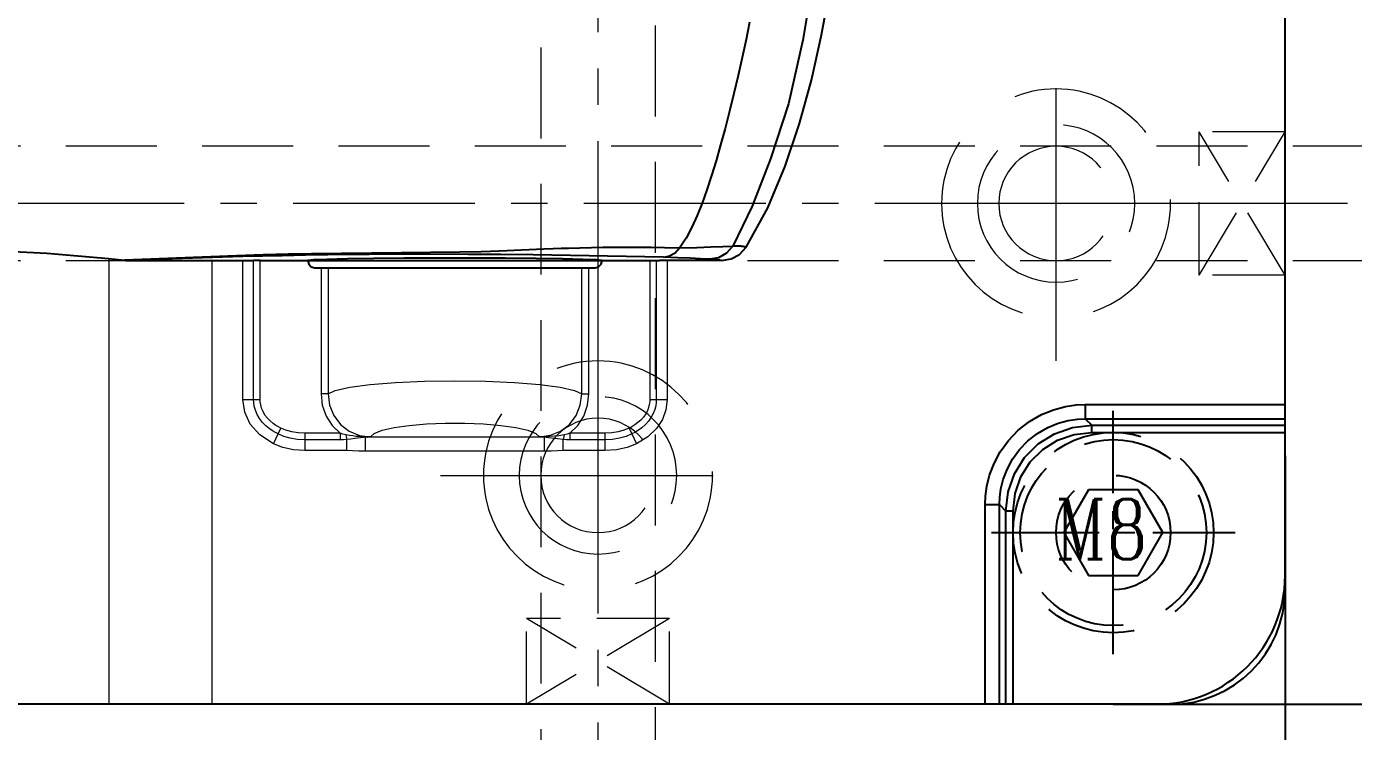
# Model space of a CAD drawing. Header units: inches. Extents: x 157915 to 159347, y -49911 to -48898.
# Drawn here: x 159090.2 to 159182.9, y -49338.8 to -49289.5 of the extents above; entities that cross this region are included whole.
import ezdxf

# ---------------------------------------------------------------- set-up
doc = ezdxf.new("R2010")
doc.units = ezdxf.units.IN
doc.header["$LTSCALE"] = 2
doc.header["$MEASUREMENT"] = 0
doc.header["$PDMODE"] = 3
doc.header["$PDSIZE"] = 0.3125
for name, pattern in [('CENTER', [50.8, 31.75, -6.35, 6.35, -6.35]), ('CENTER2', [1.125, 0.75, -0.125, 0.125, -0.125]), ('HIDDEN', [9.525, 6.35, -3.175])]:
    doc.linetypes.add(name, pattern=pattern)
doc.layers.get('Defpoints').update_dxf_attribs({"linetype": 'CONTINUOUS'})
doc.layers.add('CAV-COR', color=1, linetype='CONTINUOUS')
doc.layers.add('SCREW', color=52, linetype='HIDDEN')
for name, color, linetype, lineweight in [('dim', 3, 'CONTINUOUS', 15), ('PRODUCT', 1, 'CONTINUOUS', 15), ('WR', 122, 'HIDDEN', 18), ('枕位', 135, 'CONTINUOUS', 15)]:
    doc.layers.add(name, color=color, linetype=linetype, lineweight=lineweight)
doc.styles.add('ROMANC', font='romanc', dxfattribs={"width": 0.6, "height": 1})
doc.styles.get("Standard").update_dxf_attribs({"font": 'txt.shx', "width": 0.67})
doc.dimstyles.new('2.00', dxfattribs={"dimtxt": 5, "dimasz": 4, "dimexe": 0.666, "dimexo": 0.626, "dimgap": 1, "dimtad": 0, "dimzin": 0, "dimdsep": 46, "dimtxsty": 'Standard', "dimcen": 0.09, "dimclrd": 3, "dimclre": 3, "dimclrt": 7, "dimazin": 0, "dimtfac": 1, "dimtofl": 0, "dimtmove": 0, "dimatfit": 0, "dimfxl": 0, "dimtolj": 1, "dimtzin": 0, "dimarcsym": 0})

# ---------------------------------------------------------------- blocks, each defined once
blk = doc.blocks.new('*D35392')
at = {"layer": 'Defpoints', "color": 0}
for p in [(159253.104, -49176.868), (159261.163, -49176.868), (159165.473, -49336.868)]:
    blk.add_point(p, dxfattribs=at)
at = {"layer": 'dim', "color": 3, "linetype": 'ByBlock', "lineweight": -2}
for p, q in [((159253.73, -49176.868), (159261.829, -49176.868)), ((159261.163, -49180.868), (159261.163, -49248.889)), ((159261.163, -49332.868), (159261.163, -49264.847)), ((159166.099, -49336.868), (159261.829, -49336.868))]:
    blk.add_line(p, q, dxfattribs=at)
at = {"layer": 'dim', "color": 3, "linetype": 'ByBlock'}
for points in [[(159261.83, -49180.868), (159260.497, -49180.868), (159261.163, -49176.868)], [(159260.497, -49332.868), (159261.83, -49332.868), (159261.163, -49336.868)]]:
    blk.add_solid(points, dxfattribs=at)
at = {"layer": 'dim', "color": 7, "linetype": 'ByBlock', "insert": (159261.163, -49256.868), "char_height": 5, "attachment_point": 5, "rotation": 90}
blk.add_mtext('\\A1;160.00', dxfattribs=at)
blk = doc.blocks.new('*D35395')
at = {"layer": 'Defpoints', "color": 0}
for p in [(158978.104, -49313.238), (159178.104, -49318.867), (158978.104, -49417.937)]:
    blk.add_point(p, dxfattribs=at)
at = {"layer": 'dim', "color": 3, "linetype": 'ByBlock', "lineweight": -2}
for p, q in [((158978.104, -49313.864), (158978.104, -49418.603)), ((159178.104, -49319.493), (159178.104, -49418.603)), ((158982.104, -49417.937), (159069.846, -49417.937)), ((159174.104, -49417.937), (159086.362, -49417.937))]:
    blk.add_line(p, q, dxfattribs=at)
at = {"layer": 'dim', "color": 3, "linetype": 'ByBlock'}
for points in [[(158982.104, -49417.271), (158982.104, -49418.604), (158978.104, -49417.937)], [(159174.104, -49418.604), (159174.104, -49417.271), (159178.104, -49417.937)]]:
    blk.add_solid(points, dxfattribs=at)
at = {"layer": 'dim', "color": 7, "linetype": 'ByBlock', "insert": (159078.104, -49417.937), "char_height": 5, "attachment_point": 5}
blk.add_mtext('\\A1;200.00', dxfattribs=at)
blk = doc.blocks.new('20160804.135220')
at = {"layer": 'SCREW', "linetype": 'CENTER2', "ltscale": 5}
for p, q in [((0, -8.5), (0, 8.5)), ((-8.5, 0), (8.5, 0))]:
    blk.add_line(p, q, dxfattribs=at)
at = {"layer": 'SCREW'}
blk.add_lwpolyline([(-1.732, 3), (-3.464, 0), (-1.732, -3), (1.732, -3), (3.464, 0), (1.732, 3)], close=True, dxfattribs=at)
at = {"layer": 'SCREW', "ltscale": 0.5}
for radius in [7, 6.5, 4]:
    blk.add_circle((0, 0), radius, dxfattribs=at)
at = {"layer": 'dim', "style": 'ROMANC', "width": 0.8}
blk.add_text('M8', height=4.1865, dxfattribs=at).set_placement((-4.071, -1.858))
blk = doc.blocks.new('20160525.184840')
at = {"layer": 'WR', "linetype": 'CENTER', "ltscale": 0.3}
for p, q in [((0, -11), (0, 11)), ((11, 0), (-11, 0))]:
    blk.add_line(p, q, dxfattribs=at)
at = {"layer": 'WR', "linetype": 'HIDDEN', "ltscale": 0.8}
for radius in [8, 5.5, 4]:
    blk.add_circle((0, 0), radius, dxfattribs=at)

msp = doc.modelspace()

# ---------------------------------------------------------------- linework, layer by layer
at = {"layer": 'CAV-COR', "linetype": 'ByBlock'}
for p, q in [((159178.104, -49328.868), (159178.104, -49176.868)), ((159140.867, -49302.055), (159139.522, -49304.854)), ((159121.947, -49305.242), (159120.426, -49305.272)), ((159139.509, -49304.871), (159139.073, -49305.35)), ((159139.992, -49305.426), (159140.46, -49304.912)), ((159095.925, -49305.714), (159097.032, -49305.835)), ((159097.656, -49305.805), (159097.032, -49305.835)), ((159097.86, -49305.819), (159097.226, -49305.846)), ((159104.857, -49305.517), (159097.656, -49305.805)), ((159099.669, -49305.755), (159097.86, -49305.819)), ((159105.286, -49305.585), (159099.669, -49305.755)), ((159108.03, -49305.517), (159105.286, -49305.585)), ((159106.502, -49305.852), (159109.826, -49305.852)), ((159109.671, -49305.484), (159108.03, -49305.517)), ((159110.085, -49305.389), (159108.452, -49305.415)), ((159111.239, -49305.46), (159109.671, -49305.484)), ((159109.826, -49305.857), (159110.186, -49305.862)), ((159114.121, -49305.434), (159111.239, -49305.46)), ((159117.592, -49305.421), (159114.121, -49305.434)), ((159121.042, -49305.427), (159117.592, -49305.421)), ((159123.305, -49305.441), (159121.042, -49305.427)), ((159125.573, -49305.468), (159123.305, -49305.441)), ((159134.669, -49305.632), (159125.573, -49305.468)), ((159138.512, -49305.66), (159137.884, -49305.768)), ((159138, -49305.777), (159137.885, -49305.768)), ((159139.073, -49305.35), (159138.512, -49305.66)), ((159138.739, -49305.862), (159138.739, -49305.86)), ((159110.33, -49306.364), (159129.896, -49306.364)), ((159164.145, -49315.919), (159178.104, -49315.919)), ((159164.145, -49315.919), (159164.145, -49316.918)), ((159164.145, -49316.918), (159178.104, -49316.918)), ((159164.145, -49316.918), (159164.595, -49317.367)), ((159164.595, -49317.367), (159178.104, -49317.367)), ((159164.595, -49317.867), (159164.595, -49317.367)), ((159164.595, -49317.867), (159178.104, -49317.867)), ((159157.155, -49322.909), (159158.154, -49322.909)), ((159157.155, -49336.868), (159157.155, -49322.909)), ((159158.154, -49322.909), (159158.603, -49323.359)), ((159158.154, -49336.868), (159158.154, -49322.909)), ((159159.103, -49323.359), (159158.603, -49323.359)), ((159158.603, -49336.868), (159158.603, -49323.359)), ((159159.103, -49336.868), (159159.103, -49323.359)), ((159170.104, -49336.868), (158986.104, -49336.868))]:
    msp.add_line(p, q, dxfattribs=at)
for points in [[(159146.101, -49279.741), (159145.26, -49285.415), (159144.419, -49290.455), (159143.401, -49294.899), (159142.162, -49298.741), (159140.867, -49302.055)], [(159140.46, -49304.912), (159141.959, -49302.182), (159143.184, -49299.272), (159144.191, -49296.286), (159145.017, -49293.258), (159145.696, -49290.205), (159146.269, -49287.098), (159146.767, -49283.901), (159147.21, -49280.566)], [(159140.696, -49289.198), (159140.45, -49290.42), (159140.185, -49291.663), (159139.903, -49292.923), (159139.604, -49294.187), (159139.298, -49295.424), (159138.986, -49296.623), (159138.671, -49297.782), (159138.355, -49298.883), (159138.04, -49299.923), (159137.719, -49300.908), (159137.387, -49301.837), (159137.04, -49302.708), (159136.666, -49303.523), (159136.254, -49304.285), (159135.808, -49304.993)], [(159082.282, -49305.049), (159086.91, -49305.11), (159091.595, -49305.336), (159095.925, -49305.714)], [(159123.741, -49305.184), (159123.181, -49305.206), (159122.593, -49305.225), (159121.947, -49305.242)], [(159128.045, -49305.012), (159127.54, -49305.026), (159126.97, -49305.046), (159126.321, -49305.071), (159123.741, -49305.184)], [(159135.808, -49304.993), (159134.75, -49304.974), (159133.828, -49304.952), (159133.014, -49304.941), (159132.282, -49304.938), (159131.618, -49304.941), (159131.01, -49304.947), (159130.45, -49304.956), (159128.045, -49305.012)], [(159135.808, -49304.993), (159135.484, -49305.335), (159135.103, -49305.554), (159134.692, -49305.633)], [(159139.509, -49304.871), (159138.815, -49304.892), (159137.991, -49304.933), (159136.998, -49304.973), (159135.805, -49304.989)], [(159139.864, -49304.855), (159139.766, -49304.854), (159139.522, -49304.854)], [(159140.438, -49304.937), (159140.427, -49304.933), (159140.418, -49304.93), (159140.404, -49304.924), (159140.388, -49304.919), (159140.372, -49304.914), (159140.354, -49304.908), (159140.334, -49304.902), (159140.312, -49304.896), (159140.287, -49304.89), (159140.259, -49304.884), (159140.225, -49304.878), (159140.186, -49304.873), (159140.14, -49304.867), (159140.086, -49304.863), (159140.023, -49304.859), (159139.949, -49304.857), (159139.864, -49304.855)], [(159097.032, -49305.835), (159097.08, -49305.84), (159097.128, -49305.843)], [(159097.128, -49305.843), (159097.177, -49305.845), (159097.226, -49305.846)], [(159097.226, -49305.846), (159099.159, -49305.855), (159105.295, -49305.862)], [(159108.452, -49305.415), (159107.593, -49305.434), (159106.714, -49305.457), (159104.857, -49305.517)], [(159109.824, -49305.852), (159109.894, -49306.113), (159110.078, -49306.297), (159110.33, -49306.364)], [(159130.4, -49305.852), (159129.996, -49305.811), (159129.053, -49305.772), (159127.629, -49305.739), (159125.788, -49305.712), (159123.654, -49305.693), (159121.307, -49305.683), (159118.918, -49305.683), (159116.572, -49305.693), (159114.438, -49305.712), (159112.596, -49305.739), (159111.173, -49305.772), (159110.23, -49305.811), (159109.826, -49305.852)], [(159120.426, -49305.272), (159116.381, -49305.321), (159110.085, -49305.389)], [(159110.186, -49305.862), (159130.04, -49305.862), (159130.4, -49305.857)], [(159129.896, -49306.364), (159130.148, -49306.297), (159130.332, -49306.113), (159130.402, -49305.852)], [(159130.4, -49305.852), (159133.893, -49305.853), (159134.048, -49305.854), (159134.391, -49305.859)], [(159138.739, -49305.862), (159134.65, -49305.861), (159134.391, -49305.859)], [(159137.885, -49305.768), (159137.258, -49305.727), (159136.536, -49305.69), (159135.687, -49305.659), (159134.669, -49305.632)], [(159138.664, -49305.847), (159138.645, -49305.844), (159138.624, -49305.841), (159138.601, -49305.837), (159138.575, -49305.833), (159138.546, -49305.829), (159138.513, -49305.825), (159138.475, -49305.82), (159138.432, -49305.815), (159138.382, -49305.81), (159138.325, -49305.804), (159138.259, -49305.798), (159138.184, -49305.792), (159138, -49305.777)], [(159138.739, -49305.86), (159138.728, -49305.858), (159138.715, -49305.855), (159138.664, -49305.847)], [(159138.729, -49305.862), (159139.402, -49305.748), (159139.992, -49305.426)], [(159157.155, -49322.909), (159157.18, -49322.317), (159157.273, -49321.631), (159157.462, -49320.857), (159157.771, -49320.038), (159158.21, -49319.215), (159158.779, -49318.428), (159159.465, -49317.715), (159160.245, -49317.107), (159161.082, -49316.625), (159161.933, -49316.278), (159162.755, -49316.058), (159163.501, -49315.949), (159164.145, -49315.919)], [(159158.154, -49322.909), (159158.175, -49322.401), (159158.254, -49321.814), (159158.416, -49321.15), (159158.68, -49320.448), (159159.056, -49319.742), (159159.544, -49319.067), (159160.132, -49318.456), (159160.801, -49317.935), (159161.518, -49317.522), (159162.248, -49317.224), (159162.953, -49317.037), (159163.593, -49316.943), (159164.145, -49316.918)], [(159158.603, -49323.359), (159158.753, -49322.025), (159159.196, -49320.759), (159159.91, -49319.623), (159160.859, -49318.674), (159161.995, -49317.96), (159163.261, -49317.518), (159164.595, -49317.367)], [(159159.103, -49323.359), (159159.239, -49322.141), (159159.644, -49320.978), (159160.3, -49319.934), (159161.171, -49319.063), (159162.215, -49318.408), (159163.377, -49318.003), (159164.595, -49317.867)]]:
    msp.add_lwpolyline(points, dxfattribs=at)
for centre, radius in [((159169.104, -49327.868), 9), ((159170.104, -49328.868), 8)]:
    msp.add_arc(centre, radius, 270, 0, dxfattribs=at)
for centre, major_axis, start_param, end_param in [((159105.295, -49305.844), (1, 0), 4.712389, 5.567347), ((159106.502, -49305.863), (0.6, 0), 1.570796, 2.425755)]:
    msp.add_ellipse(centre, major_axis=major_axis, ratio=0.017455, start_param=start_param, end_param=end_param, dxfattribs=at)
at = {"layer": 'WR', "linetype": 'HIDDEN', "ltscale": 0.5}
for p, q in [((159126.104, -49252.868), (159126.104, -49371.868)), ((159134.104, -49260.868), (159134.104, -49371.868)), ((159223.104, -49297.868), (158933.104, -49297.868)), ((159223.104, -49305.868), (158933.104, -49305.868))]:
    msp.add_line(p, q, dxfattribs=at)
at = {"layer": 'WR', "linetype": 'CENTER', "ltscale": 0.2}
for p, q in [((159130.104, -49256.868), (159130.104, -49371.868)), ((159223.104, -49301.868), (158933.104, -49301.868))]:
    msp.add_line(p, q, dxfattribs=at)
at = {"layer": 'WR', "linetype": 'HIDDEN', "ltscale": 0.4}
for p, q in [((159172.104, -49306.868), (159172.104, -49296.868)), ((159172.104, -49306.868), (159178.104, -49296.868)), ((159178.104, -49306.868), (159172.104, -49296.868)), ((159178.104, -49296.868), (159172.104, -49296.868)), ((159178.104, -49306.868), (159178.104, -49296.868)), ((159178.104, -49306.868), (159172.104, -49306.868)), ((159135.104, -49330.868), (159125.104, -49330.868)), ((159135.104, -49330.868), (159125.104, -49336.868)), ((159135.104, -49336.868), (159125.104, -49330.868)), ((159125.104, -49336.868), (159125.104, -49330.868)), ((159135.104, -49336.868), (159135.104, -49330.868)), ((159135.104, -49336.868), (159125.104, -49336.868))]:
    msp.add_line(p, q, dxfattribs=at)
at = {"layer": '枕位', "linetype": 'ByBlock'}
for p, q in [((159095.925, -49305.714), (159095.925, -49336.868)), ((159103.128, -49305.862), (159103.128, -49336.868)), ((159105.295, -49315.558), (159105.295, -49305.862)), ((159106.049, -49315.558), (159106.049, -49305.856)), ((159106.502, -49315.558), (159106.502, -49305.852)), ((159133.724, -49305.852), (159133.724, -49315.558)), ((159134.177, -49305.856), (159134.177, -49315.558)), ((159134.931, -49305.862), (159134.931, -49315.558)), ((159110.757, -49306.364), (159110.757, -49315.179)), ((159111.254, -49306.364), (159111.254, -49315.178)), ((159128.972, -49315.177), (159128.972, -49306.364)), ((159129.469, -49315.179), (159129.469, -49306.364)), ((159111.254, -49315.179), (159110.757, -49315.179)), ((159128.972, -49315.179), (159129.469, -49315.179)), ((159105.295, -49315.558), (159106.502, -49315.558)), ((159133.724, -49315.558), (159134.931, -49315.558)), ((159107.43, -49318.656), (159107.952, -49317.568)), ((159112.088, -49317.93), (159109.636, -49317.93)), ((159109.636, -49317.93), (159109.636, -49319.137)), ((159112.088, -49317.93), (159112.088, -49318.383)), ((159113.933, -49318.201), (159113.517, -49318.249)), ((159113.956, -49318.175), (159113.78, -49318.173)), ((159113.859, -49319.18), (159113.859, -49318.21)), ((159114.006, -49318.195), (159113.933, -49318.201)), ((159126.22, -49318.195), (159114.006, -49318.195)), ((159126.366, -49319.18), (159126.366, -49318.21)), ((159130.59, -49317.93), (159128.137, -49317.93)), ((159128.137, -49317.93), (159128.137, -49318.383)), ((159130.59, -49317.93), (159130.59, -49319.137)), ((159132.274, -49317.568), (159132.796, -49318.656)), ((159112.088, -49318.383), (159109.636, -49318.383)), ((159112.566, -49319.137), (159109.636, -49319.137)), ((159112.566, -49319.137), (159112.566, -49318.36)), ((159113.517, -49318.249), (159113.098, -49318.301)), ((159127.66, -49319.137), (159127.66, -49318.36)), ((159130.59, -49319.137), (159127.66, -49319.137)), ((159130.59, -49318.383), (159128.137, -49318.383)), ((159126.366, -49319.18), (159113.859, -49319.18))]:
    msp.add_line(p, q, dxfattribs=at)
for points in [[(159111.254, -49315.178), (159111.754, -49314.932), (159112.763, -49314.705), (159114.195, -49314.515), (159115.963, -49314.372), (159117.975, -49314.282), (159120.115, -49314.252), (159122.254, -49314.282), (159124.267, -49314.372), (159126.035, -49314.515), (159127.465, -49314.705), (159128.471, -49314.932), (159128.972, -49315.177)], [(159110.757, -49315.179), (159110.847, -49315.974), (159111.112, -49316.721), (159111.534, -49317.384), (159112.088, -49317.93)], [(159111.254, -49315.178), (159111.356, -49315.966), (159111.654, -49316.69), (159112.123, -49317.304), (159112.732, -49317.774), (159113.446, -49318.071), (159114.215, -49318.171)], [(159126.011, -49318.171), (159126.784, -49318.07), (159127.495, -49317.773), (159128.104, -49317.303), (159128.572, -49316.689), (159128.87, -49315.966), (159128.972, -49315.177)], [(159128.137, -49317.93), (159128.692, -49317.384), (159129.114, -49316.721), (159129.379, -49315.974), (159129.469, -49315.179)], [(159107.43, -49318.656), (159106.481, -49318.042), (159105.812, -49317.282), (159105.425, -49316.452), (159105.295, -49315.558)], [(159107.756, -49317.976), (159107.574, -49317.883), (159107.362, -49317.758), (159107.132, -49317.598), (159106.896, -49317.401), (159106.67, -49317.169), (159106.466, -49316.904), (159106.297, -49316.614), (159106.173, -49316.315), (159106.096, -49316.026), (159106.059, -49315.768), (159106.049, -49315.558)], [(159107.952, -49317.568), (159107.791, -49317.486), (159107.605, -49317.376), (159107.405, -49317.237), (159107.203, -49317.068), (159107.011, -49316.872), (159106.841, -49316.651), (159106.703, -49316.413), (159106.602, -49316.17), (159106.54, -49315.937), (159106.51, -49315.728), (159106.502, -49315.558)], [(159133.724, -49315.558), (159133.716, -49315.727), (159133.69, -49315.917), (159133.638, -49316.126), (159133.554, -49316.348), (159133.435, -49316.573), (159133.28, -49316.793), (159133.095, -49317), (159132.888, -49317.185), (159132.672, -49317.342), (159132.463, -49317.47), (159132.274, -49317.568)], [(159134.177, -49315.558), (159134.167, -49315.767), (159134.135, -49316.001), (159134.07, -49316.261), (159133.967, -49316.534), (159133.821, -49316.809), (159133.634, -49317.075), (159133.414, -49317.321), (159133.171, -49317.538), (159132.923, -49317.72), (159132.683, -49317.865), (159132.47, -49317.976)], [(159134.931, -49315.558), (159134.847, -49316.278), (159134.601, -49316.957), (159134.181, -49317.598), (159133.578, -49318.178), (159132.796, -49318.656)], [(159114.215, -49318.171), (159114.468, -49317.938), (159115.03, -49317.716), (159115.859, -49317.525), (159116.905, -49317.373), (159118.118, -49317.267), (159119.437, -49317.213), (159120.793, -49317.213), (159122.112, -49317.268), (159123.325, -49317.373), (159124.37, -49317.525), (159125.197, -49317.716), (159125.757, -49317.938), (159126.011, -49318.171)], [(159109.636, -49318.383), (159109.1, -49318.353), (159108.608, -49318.27), (159108.16, -49318.142), (159107.756, -49317.976)], [(159109.636, -49317.93), (159109.151, -49317.903), (159108.708, -49317.828), (159108.308, -49317.714), (159107.952, -49317.568)], [(159112.48, -49318.035), (159112.274, -49317.986), (159112.088, -49317.93)], [(159112.479, -49318.035), (159112.506, -49318.158), (159112.535, -49318.268), (159112.566, -49318.36)], [(159113.78, -49318.173), (159113.604, -49318.168), (159113.413, -49318.158), (159113.207, -49318.141), (159112.983, -49318.117), (159112.74, -49318.083), (159112.48, -49318.035)], [(159113.78, -49318.173), (159113.806, -49318.188), (159113.832, -49318.201), (159113.859, -49318.211)], [(159114.215, -49318.171), (159114.086, -49318.175), (159113.956, -49318.175)], [(159113.956, -49318.175), (159113.973, -49318.184), (159113.989, -49318.19), (159114.006, -49318.196)], [(159114.215, -49318.171), (159114.111, -49318.184), (159114.006, -49318.195)], [(159126.269, -49318.175), (159126.139, -49318.175), (159126.011, -49318.171)], [(159126.22, -49318.195), (159126.114, -49318.184), (159126.011, -49318.171)], [(159126.269, -49318.175), (159126.252, -49318.183), (159126.236, -49318.19), (159126.22, -49318.195)], [(159126.645, -49318.242), (159126.295, -49318.202), (159126.22, -49318.195)], [(159126.445, -49318.173), (159126.361, -49318.174), (159126.269, -49318.175)], [(159126.445, -49318.173), (159126.419, -49318.188), (159126.393, -49318.2), (159126.366, -49318.21)], [(159127.746, -49318.035), (159127.388, -49318.098), (159127.057, -49318.137), (159126.745, -49318.162), (159126.445, -49318.173)], [(159127.745, -49318.035), (159127.719, -49318.158), (159127.69, -49318.268), (159127.66, -49318.36)], [(159128.137, -49317.93), (159127.951, -49317.986), (159127.746, -49318.035)], [(159132.274, -49317.568), (159131.916, -49317.715), (159131.515, -49317.829), (159131.072, -49317.903), (159130.59, -49317.93)], [(159132.47, -49317.976), (159132.064, -49318.143), (159131.615, -49318.271), (159131.124, -49318.353), (159130.59, -49318.383)], [(159109.636, -49319.137), (159108.831, -49319.079), (159108.091, -49318.913), (159107.43, -49318.656)], [(159112.566, -49318.36), (159112.32, -49318.378), (159112.088, -49318.383)], [(159113.098, -49318.301), (159112.847, -49318.331), (159112.566, -49318.36)], [(159113.859, -49319.18), (159113.392, -49319.169), (159112.954, -49319.148), (159112.566, -49319.137)], [(159127.66, -49319.137), (159127.271, -49319.148), (159126.829, -49319.169), (159126.366, -49319.18)], [(159127.66, -49318.36), (159127.277, -49318.319), (159126.645, -49318.242)], [(159128.137, -49318.383), (159127.906, -49318.378), (159127.66, -49318.36)], [(159132.796, -49318.656), (159132.135, -49318.913), (159131.394, -49319.079), (159130.59, -49319.137)]]:
    msp.add_lwpolyline(points, dxfattribs=at)

# ---------------------------------------------------------------- block references
at = {"layer": 'PRODUCT', "linetype": 'Continuous', "ltscale": 0.3}
for p, xscale, rotation in [((159162.104, -49301.868), -0.9999999999999996, 90.00000000000001), ((159130.104, -49320.868), -1, -90)]:
    msp.add_blockref('20160525.184840', p, dxfattribs=dict(at, xscale=xscale, rotation=rotation))
at = {"layer": 'SCREW', "linetype": 'ByBlock'}
msp.add_blockref('20160804.135220', (159166.104, -49324.868), dxfattribs=at)

# ---------------------------------------------------------------- dimensions: what is measured, and where the dimension line sits
at = {"layer": 'dim', "linetype": 'ByBlock'}
dim = msp.add_linear_dim(base=(159261.163, -49176.868), p1=(159165.473, -49336.868), p2=(159253.104, -49176.868), angle=90, dimstyle='2.00', dxfattribs=at)
dim.commit()
dim.dimension.update_dxf_attribs({"geometry": '*D35392', "text_midpoint": (159261.163, -49256.868)})
dim = msp.add_linear_dim(base=(158978.104, -49417.937), p1=(159178.104, -49318.867), p2=(158978.104, -49313.238), angle=180, dimstyle='2.00', dxfattribs=at)
dim.commit()
dim.dimension.update_dxf_attribs({"geometry": '*D35395', "text_midpoint": (159078.104, -49417.937), "dimtype": 160})

doc.saveas('drawing.dxf')
